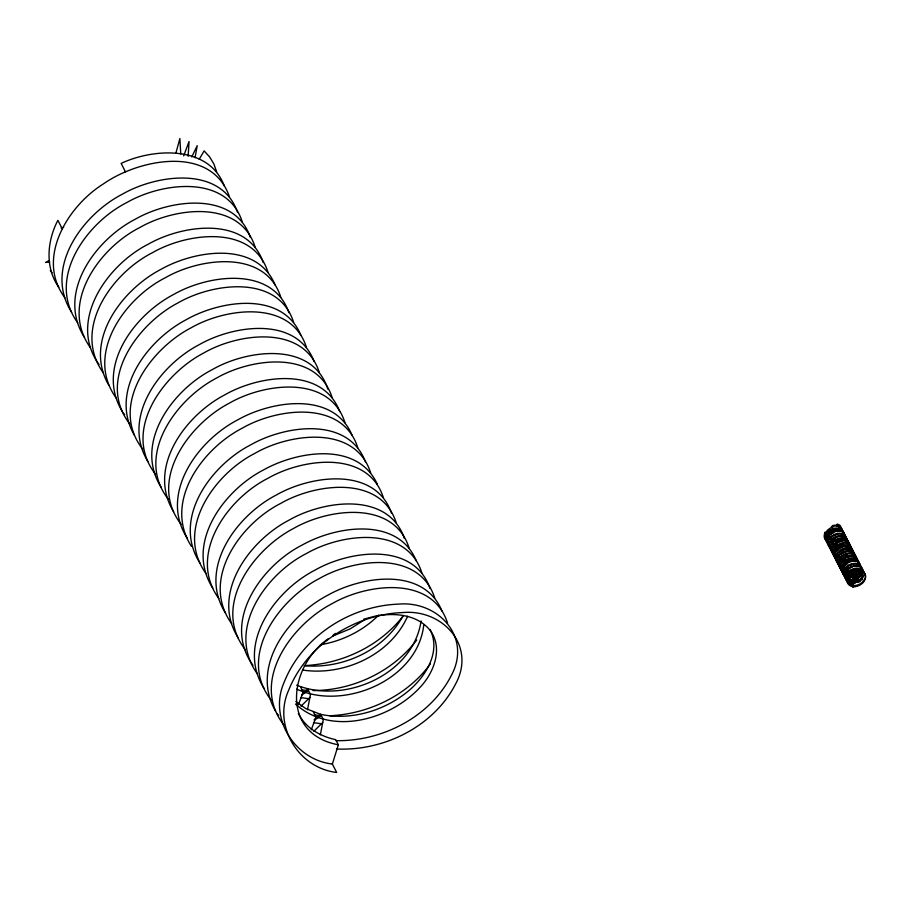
<?xml version="1.0" encoding="UTF-8"?>
<svg xmlns="http://www.w3.org/2000/svg" width="911" height="911" viewBox="0 0 911 911"><rect width="100%" height="100%" fill="white"/><g stroke="black" fill="none" stroke-linecap="round" stroke-linejoin="round"><path stroke-width="1.37" d="M860.155 571.561C859.267 579.305 845.51 573.759 849.268 581.822M188.144 156.316L189.055 141.524L183.669 155.872M421.064 620.938C413.457 674.436 344.438 704.556 296.667 685.152M423.797 624.673C418.001 679.708 344.347 711.07 296.713 689.126M195.068 157.785L197.197 145.669L191.777 156.954M839.008 524.747L838.587 527.173L839.703 525.271A9.782 6.297 -27.6 0 1 841.035 528.232M307.497 709.783L310.48 694.444L307.861 689.32L302.486 693.726M320.33 734.858L323.314 719.519L320.683 714.383L305.629 708.496L295.802 701.504M848.676 579.066C849.257 574.01 854.905 570.366 859.79 571.299M861.339 571.47C861.726 578.223 853.368 578.963 849.109 579.908L849.348 578.872L850.077 579.111L849.963 581.571L848.904 581.286L849.61 579.385L848.574 578.519M862.421 573.349C863.833 580.353 854.734 581.617 850.396 582.414L850.623 581.377L851.364 581.617L851.25 584.076L850.179 583.792L850.623 581.377L848.574 580.068M175.846 153.287L179.877 138.529L180.742 153.982M836.697 526.182L837.277 524.03L837.414 526.421L838.2 524.337M825.924 533.573L826.175 532.741L824.637 533.231L825.081 532.206L825.514 533.049A9.782 6.958 -31.7 0 1 831.823 527.298M828.236 538.071L828.475 537.239M834.647 550.608L834.897 549.777M837.209 555.619L837.824 553.968M843.62 568.157L843.871 567.325M847.469 575.684L847.72 574.841M336.478 748.99C383.702 751.256 433.75 726.682 455.671 683.854C476.373 645.592 442.541 608.935 402.753 612.556C354.527 614.31 306.779 644.874 288.662 690.208C272.514 725.782 298.512 768.064 336.671 772.471L332.356 764.044L338.357 744.799L335.726 739.664C320.49 736.509 305.458 727.843 298.364 713.518M849.371 581.981L852.867 584.145L852.958 587.424M298.444 704.727L303.158 692.007L300.539 686.871M311.277 729.791L315.992 717.071L313.361 711.947M407.638 616.223C390.432 655.043 343.572 676.281 302.52 670.029M229.504 197.038C211.648 144.04 138.381 159.129 103.159 184.068C67.437 206.433 35.586 258.633 64.875 297.726M831.048 542.261L831.413 541.43M833.611 547.272L837.277 542.842M838.746 557.293L839.589 555.664M840.022 559.809L840.386 558.978M846.444 572.336L846.809 571.516M403.004 615.95C384.317 650.044 343.345 668.868 305.219 665.77M859.597 571.778L855.6 575.57L849.815 576.754M199.236 159.209L204.132 150.896L209.758 157.102L213.96 164.162L216.67 171.963M828.851 536.42L829.329 535.611M830.126 538.925L831.857 536.613M832.7 543.935L833.166 543.127M835.262 548.946L838.564 545.359L843.13 543.594M841.673 561.483L845.852 557.361M841.935 561.996L842.413 561.187M844.235 566.494L844.713 565.697M845.522 569.011L848.824 565.412L853.402 563.658M848.084 574.021L848.562 573.213M848.346 574.534L848.824 573.725M403.072 616.098C379.682 646.184 342.035 663.925 304.217 665.611M416.703 640.046C392.664 671.771 352.694 690.47 313.099 690.584M430.322 663.994C407.274 695.526 368.545 713.985 329.873 715.75M828.042 533.106L833.576 528.972M831.891 540.622L835.592 537.296M837.015 550.654L839.851 547.864L843.495 546.27M840.864 558.17L842.117 556.667M843.438 563.18C845.715 559.923 850.145 557.646 854.097 559.012M843.7 563.693L844.281 562.918M847.287 570.707L849.291 568.521M857.615 571.208L858.151 570.502M828.885 532.844L829.557 532.104M829.898 534.837L833.929 531.842M835.296 545.37L836.719 543.969M838.883 552.385L843.837 549.037M845.294 564.911L847.549 562.907M849.143 572.438L854.108 569.09M378.76 615.039C363.136 630.765 342.251 641.082 320.456 644.76M301.017 706.207L309.888 697.439M313.851 731.282L322.722 722.514M850.282 579.92L848.904 581.286L850.715 583.609L853.129 584.657M850.179 583.792L851.569 582.436M328.256 638.725C288.343 666.704 280.201 733.924 338.357 744.799M830.843 534.62L831.595 533.937M834.43 541.624L838.712 539.005M837.255 547.147L838.006 546.475M840.842 554.161L844.19 551.895L847.879 551.064M846.239 564.695L846.991 564.023M856.727 571.368L851.443 574.089M856.989 571.88L850.715 574.75M314.238 719.679L320.683 714.383C350.314 720.442 381.789 711.571 405.543 693.305C424.025 679.128 441.869 653.028 430.06 629.49M849.109 579.908L850.077 579.111M850.396 582.414L851.364 581.617M333.38 634.921L335.43 633.407M832.608 535.93L838.006 533.573M834.157 538.959L834.977 538.344M842.88 555.995L847.344 553.786M844.417 559.012L845.237 558.397M850.84 571.55L852.525 570.4M365.903 618.911L350.257 628.829L332.572 636.106M851.671 584.919L852.867 584.145M301.495 695.127L308.123 690.845L307.861 689.32M314.329 720.191L320.957 715.909L320.683 714.383M831.128 530.828L832.005 530.293M832.415 533.334L833.28 532.798M836.264 540.849L837.129 540.325M841.388 550.882L842.265 550.346M842.675 553.387L843.552 552.852M850.111 567.917L850.976 567.382M49.183 260.535L45.55 262.47L49.684 261.981M838.154 542.318L839.065 541.863M839.703 545.336L840.614 544.892M844.827 555.368L845.738 554.913M848.414 562.372L849.325 561.928M849.963 565.389L850.874 564.945M832.916 529.849L833.838 529.496M836.492 536.852L837.425 536.499M838.04 539.87L838.974 539.517M843.176 549.902L844.11 549.549M844.451 552.408L845.385 552.055M846.763 556.906L848.631 556.291M848.3 559.935L849.234 559.57M851.887 566.938L852.821 566.585M853.436 569.956L854.37 569.603M61.139 228.069L63.702 227.249M363.58 619.286L371.597 617.054M833.497 526.729L831.401 526.524L831.834 527.367M834.863 531.489L837.619 531.011M839.999 541.51L841.855 541.088M847.959 557.065L848.893 556.803M850.259 561.563L853.015 561.085M834.51 528.722L838.701 528.927M372.929 616.69C392.743 612.226 417.58 613.741 430.789 631.243C442.632 648.427 434.342 671.156 421.77 685.459C392.037 719.383 331.934 737.045 295.471 704.032M839.646 538.743L843.825 538.959M842.47 544.277L843.392 544.118M844.782 548.775L848.961 548.98M855.042 568.828L859.221 569.033M836.981 531.58L837.881 531.523M839.282 536.078L841.035 536.067M844.417 546.11L846.16 546.088M849.553 556.131L851.295 556.12M854.677 566.164L856.431 566.152M307.827 690.458L301.416 689.878M320.661 715.534L314.249 714.941M336.113 740.666C382.051 741.486 430.083 717.071 451.355 675.415C472.057 637.165 438.237 600.497 398.437 604.13C350.211 605.883 302.475 636.447 284.346 681.781C268.21 717.356 294.196 759.637 332.356 764.044M300.698 697.61L309.512 698.828M313.532 722.674L322.335 723.892M839.259 531.193L839.976 531.432M854.655 561.278L855.372 561.518M848.836 579.032C853.858 581.594 862.637 577.551 861.407 571.356M860.508 571.55C868.502 577.563 853.083 586.912 848.357 579.988M862.375 573.304C857.467 568.669 847.902 574.693 849.018 581.093M50.287 270.578L52.052 272.651M77.708 322.79C46.04 279.153 86.01 223.115 126.891 202.504C161.463 182.507 227.112 173.694 242.326 222.102M90.531 347.865C58.862 304.228 98.843 248.179 139.725 227.568C174.297 207.571 239.935 198.757 255.16 247.177M99.048 364.502C67.38 320.866 107.361 264.828 148.242 244.205C182.53 224.527 246.995 215.349 263.222 262.516M103.364 372.929C71.696 329.292 111.666 273.254 152.547 252.643C187.131 232.647 252.768 223.833 267.982 272.241M116.187 398.005C84.518 354.368 124.5 298.318 165.381 277.707C199.953 257.711 265.602 248.897 280.816 297.316M122.951 412.569L124.705 414.642M129.897 424.105C95.803 380.616 137.652 323.747 178.203 302.782C212.787 282.786 278.424 273.972 293.638 322.38M142.731 449.18C108.625 405.691 150.474 348.811 191.037 327.846C225.609 307.85 291.258 299.036 306.472 347.455M155.553 474.244C121.459 430.755 163.308 373.886 203.859 352.921C238.443 332.925 304.08 324.111 319.294 372.519M168.387 499.319C134.293 455.83 176.13 398.95 216.693 377.985C251.265 357.989 316.914 349.175 332.128 397.595M181.209 524.383C147.115 480.894 188.964 424.025 229.526 403.061C264.099 383.064 329.736 374.25 344.962 422.658M205.988 573.486C174.32 529.849 214.301 473.811 255.182 453.2C289.755 433.203 355.392 424.389 370.618 472.798M218.822 598.561C187.154 554.924 227.135 498.875 268.005 478.264C302.589 458.267 368.226 449.453 383.44 497.873M231.645 623.625C199.976 579.988 239.957 523.95 280.839 503.339C315.411 483.342 381.06 474.529 396.274 522.937M245.355 649.737C211.261 606.248 253.11 549.367 293.661 528.403C328.245 508.406 393.882 499.592 409.096 548.012M252.996 665.337C221.327 621.701 261.298 565.663 302.179 545.04C336.034 525.909 397.822 516.23 416.259 560.755M257.312 673.764C225.643 630.127 265.613 574.089 306.495 553.478C341.067 533.482 406.716 524.668 421.93 573.076M271.011 699.876C236.917 656.387 278.766 599.506 319.328 578.542C353.901 558.545 419.538 549.732 434.763 598.151M276.898 713.404L278.652 715.477M283.845 724.94C249.751 681.451 291.6 624.582 332.151 603.617C366.723 583.621 432.372 574.807 447.586 623.215M58.805 287.227C44.798 267.583 47.087 240.846 57.894 220.314L62.21 228.741M71.627 312.291C43.329 268.016 82.389 214.689 122.575 194.066C156.863 174.388 221.339 165.21 237.566 212.377M84.461 337.366C56.152 293.091 95.211 239.764 135.409 219.141C169.697 199.463 234.161 190.285 250.388 237.452M108.762 385.182C83.06 340.919 121.721 289.721 161.065 269.28C194.92 250.149 256.708 240.47 275.145 284.984M122.268 411.419C95.245 367.144 134.133 314.876 173.899 294.344C208.186 274.666 272.651 265.488 288.878 312.655M134.418 435.321C108.716 391.058 147.377 339.86 186.721 319.419C220.576 300.288 282.364 290.609 300.801 335.123M147.924 461.558C120.901 417.284 159.801 365.015 199.555 344.483C233.603 325.09 296.781 315.627 314.09 361.496M161.429 487.784C133.131 443.509 172.19 390.181 212.377 369.559C246.961 349.562 312.598 340.748 327.812 389.168M173.591 511.697C146.557 467.423 185.457 415.154 225.211 394.622C259.259 375.23 322.448 365.766 339.746 411.635M187.097 537.923C158.787 493.648 197.846 440.32 238.033 419.698C271.888 400.567 333.688 390.887 352.124 435.401M191.401 546.349C163.103 502.075 202.151 448.747 242.349 428.124C276.933 408.128 342.57 399.314 357.784 447.734M199.919 562.987C171.61 518.712 210.669 465.384 250.867 444.762C284.915 425.369 348.104 415.906 365.402 461.775M212.753 588.062C184.443 543.787 223.502 490.46 263.7 469.837C297.396 450.934 357.693 441.129 377.325 484.242M225.575 613.126C197.277 568.851 236.325 515.524 276.523 494.901C310.81 475.223 375.286 466.045 391.514 513.212M238.409 638.201C210.099 593.926 249.159 540.599 289.356 519.976C323.644 500.298 388.109 491.12 404.336 538.287M264.065 688.34C235.755 644.066 274.815 590.738 315.012 570.115C349.3 550.438 413.765 541.259 429.992 588.426M275.543 711.092C249.83 666.829 288.502 615.62 327.835 595.19C361.69 576.048 423.49 566.38 441.926 610.894M125.445 171.826L121.14 163.399C154.016 147.946 209.245 145.191 224.288 186.003M849.405 582.994A9.782 6.753 -22 0 1 850.851 570.958A9.782 6.753 -22 0 1 864.596 574.112M862.683 579.111A9.782 6.753 -22 0 1 861.738 580.079M860.633 580.99A9.782 6.753 -22 0 1 858.025 582.459M855.144 583.347A9.782 6.753 -22 0 1 849.826 583.142M863.947 575.194A9.782 6.81 -22.1 0 1 849.382 582.3M848.118 581.753A9.782 6.81 -22.1 0 1 850.373 570.035A9.782 6.81 -22.1 0 1 864.015 572.404M847.799 580.854A9.782 7.151 -29.3 0 1 849.587 568.088A9.782 7.151 -29.3 0 1 863.059 570.776M858.287 579.521A9.782 7.151 -29.3 0 1 856.909 580.33M855.418 580.967A9.782 7.151 -29.3 0 1 853.858 581.412M849.428 581.446A9.782 7.151 -29.3 0 1 848.209 581.047M847.685 579.647A9.782 6.81 -22.1 0 1 849.12 567.519A9.782 6.81 -22.1 0 1 862.876 570.764M862.854 571.698A9.782 6.81 -22.1 0 1 857.502 578.565A9.782 6.81 -22.1 0 1 848.107 579.795M847.742 578.269A9.782 6.753 -22 0 1 847.811 566.232A9.782 6.753 -22 0 1 862.034 569.102M860.884 573.076A9.782 6.753 -22 0 1 860.121 574.089M858.06 575.968A9.782 6.753 -22 0 1 852.582 578.337M843.267 572.712A9.782 6.309 -28.2 0 1 846.513 561.062A9.782 6.309 -28.2 0 1 859.164 563.271M845.203 575.877A9.782 6.844 -32.1 0 1 847.401 563.203A9.782 6.844 -32.1 0 1 860.371 565.799A9.782 6.924 -22.4 0 0 847.071 562.098A9.782 6.924 -22.4 0 0 844.235 574.272M856.67 573.372A9.782 6.844 -32.1 0 1 855.52 574.26M854.222 575.046A9.782 6.844 -32.1 0 1 852.798 575.718M856.442 572.7A9.782 6.924 -22.4 0 1 852.354 574.761M845.977 574.989A9.782 6.924 -22.4 0 1 845.078 574.682M846.433 577.096A9.782 6.354 -24.6 0 1 848.209 565.355A9.782 6.354 -24.6 0 1 861.464 568.293M860.018 572.142A9.782 6.354 -24.6 0 1 849.416 577.506M843.837 572.131A9.782 6.81 -22.1 0 1 844.748 560.322A9.782 6.81 -22.1 0 1 858.891 562.383M842.994 570.457A9.782 6.753 -22 0 1 844.44 558.42A9.782 6.753 -22 0 1 858.185 561.575M841.411 568.293A9.782 7.186 -27.9 0 1 843.54 555.266A9.782 7.186 -27.9 0 1 856.773 559.103M842.265 569.956A9.782 7.186 -27.9 0 1 844.395 556.928A9.782 7.186 -27.9 0 1 857.615 560.766M837.414 558.318A9.782 6.309 -28.2 0 1 837.733 546.725A9.782 6.309 -28.2 0 1 851.466 548.228M839.145 562.941A9.782 6.753 -22 0 1 840.067 551.223A9.782 6.753 -22 0 1 854.188 553.193M837.539 561.996A9.782 6.958 -31.7 0 1 841.502 549.094A9.782 6.958 -31.7 0 1 853.573 553.296M839.282 562.861A9.782 6.958 -31.7 0 1 838.359 562.497M838.416 561.222A9.782 6.958 -31.7 0 1 839.566 548.115A9.782 6.958 -31.7 0 1 852.742 551.622M834.977 556.974A9.782 7.003 -31.3 0 1 838.872 544.061A9.782 7.003 -31.3 0 1 851.033 548.274M834.123 555.323A9.782 7.049 -30.9 0 1 837.471 542.694A9.782 7.049 -30.9 0 1 850.168 545.723M839.988 564.604A9.782 6.81 -22.1 0 1 840.899 552.795A9.782 6.81 -22.1 0 1 855.042 554.856M841.308 565.765A9.782 6.81 -22.1 0 1 841.388 553.637A9.782 6.81 -22.1 0 1 855.623 556.564M837.38 559.639A9.782 6.924 -22.4 0 1 838.348 547.659A9.782 6.924 -22.4 0 1 852.468 549.845M842.174 567.405A9.782 6.81 -22.1 0 1 838.348 559.411A9.782 6.81 -22.1 0 1 849.246 553.114A9.782 6.81 -22.1 0 1 856.442 559.16M833.713 553.25A9.782 7.186 -27.9 0 1 835.842 540.223A9.782 7.186 -27.9 0 1 849.075 544.061M833.03 553.82A9.782 7.186 -27.9 0 1 837.767 541.316A9.782 7.186 -27.9 0 1 849.929 545.723M834.567 554.913A9.782 7.186 -27.9 0 1 833.747 554.423M827.883 542.626A9.782 6.309 -28.2 0 1 831.117 530.976A9.782 6.309 -28.2 0 1 843.768 533.186M829.807 545.791A9.782 6.844 -32.1 0 1 831.538 533.447A9.782 6.844 -32.1 0 1 844.827 534.894M830.593 547.5A9.782 6.753 -22 0 1 833.406 535.566A9.782 6.753 -22 0 1 846.638 539.016M832.358 548.183A9.782 6.753 -22 0 1 831.447 547.898M831.436 549.162A9.782 6.81 -22.1 0 1 834.237 537.148A9.782 6.81 -22.1 0 1 847.481 540.678M832.711 550.426A9.782 6.81 -22.1 0 1 833.645 538.629A9.782 6.81 -22.1 0 1 847.777 540.656M828.839 544.186A9.782 6.924 -22.4 0 1 831.139 532.309A9.782 6.924 -22.4 0 1 844.77 534.803M831.048 547.01A9.782 6.354 -24.6 0 1 832.255 535.611A9.782 6.354 -24.6 0 1 846 537.331M828.441 542.045A9.782 6.81 -22.1 0 1 829.875 529.917A9.782 6.81 -22.1 0 1 843.632 533.163M826.926 541.145A9.782 7.151 -29.3 0 1 825.651 533.083M831.663 526.569A9.782 6.753 -22 0 1 842.527 531.568M832.722 551.667A9.782 6.81 -22.1 0 1 834.977 539.961A9.782 6.81 -22.1 0 1 848.619 542.318M826.505 540.28A9.782 7.186 -27.9 0 1 824.706 533.242M825.696 538.583A9.782 7.163 -25.2 0 1 824.33 537.239M832.563 525.545A9.782 6.525 -22.8 0 1 842.015 530.737M854.951 586.661A9.782 7.129 -29.9 0 0 865.097 574.215A9.782 7.129 -29.9 0 0 849.394 575.627A9.782 7.129 -29.9 0 0 854.951 586.661M853.949 585.602A9.782 7.106 -24 0 0 865.029 574.112A9.782 7.106 -24 0 0 849.177 574.249A9.782 7.106 -24 0 0 853.949 585.602"/></g></svg>
